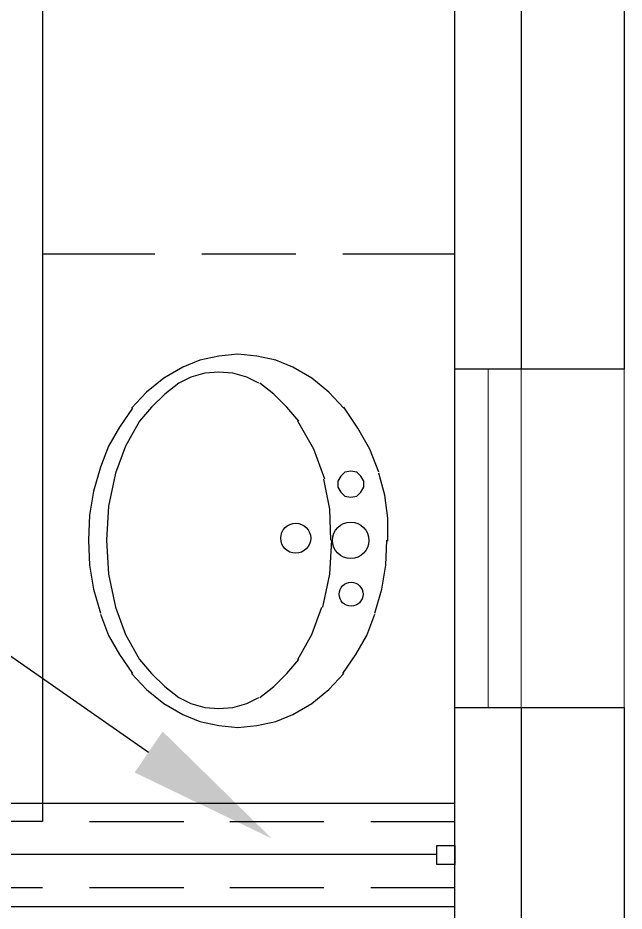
# Model space of a CAD drawing. Header units: inches. Extents: x -167 to 6071, y -6287 to -2731.
# Drawn here: x 1663.6 to 1695.9, y -5929.83 to -5882.24 of the extents above; entities that cross this region are included whole.
import ezdxf

# ---------------------------------------------------------------- set-up
doc = ezdxf.new("R2010")
doc.units = ezdxf.units.IN
doc.header["$LTSCALE"] = 96
doc.header["$MEASUREMENT"] = 0
doc.layers.add('Doors', color=5, linetype='Continuous', lineweight=9)
doc.layers.add('PDF_Geometry', color=7, linetype='Continuous', true_color=0x4a4a4a)
doc.layers.add('PDF_Solid Fills', color=7, linetype='Continuous')

msp = doc.modelspace()

# ---------------------------------------------------------------- linework, layer by layer
at = {"layer": 'Doors', "transparency": 33554687}
for points in [[(1688.65, -5900.949), (1688.65, -5918.975)], [(1690.41, -5900.949), (1690.41, -5918.975)], [(1695.903, -5900.949), (1695.903, -5918.975)]]:
    msp.add_lwpolyline(points, dxfattribs=at)
at = {"layer": 'PDF_Geometry', "color": 7}
for points in [[(1620.917, -6048.575), (1620.917, -5902.282), (1617.717, -5899.082), (1620.17, -5896.575), (1624.437, -5900.842), (1624.437, -5988.575), (1686.89, -5988.575), (1686.89, -5816.575), (1626.89, -5816.575), (1626.89, -5844.629), (1618.41, -5853.109), (1615.957, -5850.655), (1623.423, -5843.189), (1623.423, -5832.575), (1558.89, -5832.575)], [(1686.89, -5864.682), (1695.903, -5864.682), (1695.903, -5900.949), (1686.89, -5900.949)], [(1690.41, -5864.682), (1690.41, -5900.949)], [(1670.57, -5921.375), (1661.61, -5915.135)], [(1690.41, -5918.975), (1690.41, -5992.095), (1673.663, -5992.095)], [(1686.89, -5918.975), (1695.903, -5918.975), (1695.903, -5997.589), (1673.663, -5997.589), (1673.663, -5988.575)]]:
    msp.add_lwpolyline(points, dxfattribs=at)
at = {"layer": 'PDF_Geometry'}
for points in [[(1626.89, -5840.575), (1664.917, -5840.575), (1664.917, -5925.055), (1660.437, -5925.055), (1660.437, -5928.575), (1664.917, -5928.575)], [(1664.917, -5894.815), (1670.89, -5894.815)], [(1673.397, -5894.815), (1678.41, -5894.815)], [(1680.917, -5894.815), (1686.89, -5894.815)], [(1680.97, -5903.029), (1680.17, -5902.175), (1679.263, -5901.429), (1678.25, -5900.842), (1677.343, -5900.469), (1676.33, -5900.255), (1675.317, -5900.149), (1674.303, -5900.255), (1673.29, -5900.469), (1672.383, -5900.842), (1671.37, -5901.429), (1670.463, -5902.175), (1669.663, -5903.029)], [(1676.437, -5901.695), (1675.797, -5901.375), (1675.05, -5901.162), (1674.303, -5901.109), (1673.557, -5901.162), (1672.81, -5901.375), (1672.17, -5901.695), (1671.423, -5902.282), (1670.73, -5902.975), (1670.09, -5903.722), (1669.343, -5905.055), (1668.81, -5906.495), (1668.437, -5908.255), (1668.33, -5910.069), (1668.437, -5911.882), (1668.81, -5913.642), (1669.343, -5915.082), (1670.09, -5916.415), (1670.73, -5917.162), (1671.423, -5917.855), (1672.17, -5918.442), (1672.81, -5918.762), (1673.557, -5918.975), (1674.303, -5919.029), (1675.05, -5918.975), (1675.797, -5918.762), (1676.437, -5918.442)], [(1678.57, -5903.722), (1677.93, -5902.975), (1677.237, -5902.282), (1676.49, -5901.695)], [(1669.717, -5903.029), (1669.023, -5904.042), (1668.437, -5905.055), (1668.01, -5906.175), (1667.637, -5907.455), (1667.423, -5908.735), (1667.37, -5910.069), (1667.423, -5911.402), (1667.637, -5912.682), (1668.01, -5913.962)], [(1682.837, -5906.442), (1682.357, -5905.215), (1681.717, -5904.095), (1680.97, -5902.975)], [(1679.957, -5906.815), (1679.37, -5905.215), (1678.517, -5903.722)], [(1683.317, -5910.122), (1683.317, -5908.895), (1683.157, -5907.669), (1682.837, -5906.495)], [(1680.277, -5910.069), (1680.223, -5908.415), (1679.903, -5906.815)], [(1679.85, -5913.642), (1680.223, -5911.882), (1680.33, -5910.069)], [(1682.623, -5913.962), (1682.997, -5912.682), (1683.21, -5911.402), (1683.263, -5910.069)], [(1678.517, -5916.415), (1679.263, -5915.082), (1679.797, -5913.642)], [(1668.01, -5914.015), (1668.437, -5915.135), (1669.023, -5916.149), (1669.717, -5917.162)], [(1680.917, -5917.162), (1681.61, -5916.149), (1682.197, -5915.135), (1682.623, -5914.015)], [(1676.49, -5918.442), (1677.237, -5917.855), (1677.93, -5917.162), (1678.57, -5916.415)], [(1669.663, -5917.162), (1670.463, -5918.015), (1671.37, -5918.762), (1672.383, -5919.349), (1673.29, -5919.722), (1674.303, -5919.935), (1675.317, -5920.042), (1676.33, -5919.935), (1677.343, -5919.722), (1678.25, -5919.349), (1679.263, -5918.762), (1680.17, -5918.015), (1680.97, -5917.162)], [(1686.89, -5924.095), (1659.423, -5924.095), (1659.423, -5929.589), (1686.89, -5929.589)], [(1667.423, -5925.055), (1672.437, -5925.055)], [(1674.89, -5925.055), (1679.903, -5925.055)], [(1682.41, -5925.055), (1686.89, -5925.055)], [(1685.93, -5926.815), (1660.437, -5926.815)], [(1667.423, -5928.575), (1672.437, -5928.575)], [(1674.89, -5928.575), (1679.903, -5928.575)], [(1682.41, -5928.575), (1686.89, -5928.575)]]:
    msp.add_lwpolyline(points, dxfattribs=at)
for points in [[(1681.343, -5906.389), (1681.023, -5906.442), (1680.81, -5906.655), (1680.65, -5906.922), (1680.65, -5907.242), (1680.81, -5907.509), (1681.023, -5907.722), (1681.343, -5907.775), (1681.663, -5907.722), (1681.877, -5907.509), (1682.037, -5907.242), (1682.037, -5906.922), (1681.877, -5906.655), (1681.663, -5906.442)], [(1686.89, -5927.349), (1685.93, -5927.349), (1685.93, -5926.335), (1686.89, -5926.335)]]:
    msp.add_lwpolyline(points, close=True, dxfattribs=at)
for centre, radius in [((1678.404, -5909.96), 0.798), ((1681.335, -5910.077), 0.969), ((1681.355, -5912.945), 0.637)]:
    msp.add_circle(centre, radius, dxfattribs=at)
at = {"layer": 'PDF_Solid Fills', "transparency": 33554559}
msp.add_solid([(1671.317, -5920.255), (1677.13, -5925.962), (1669.823, -5922.442)], dxfattribs=at)

doc.saveas('drawing.dxf')
